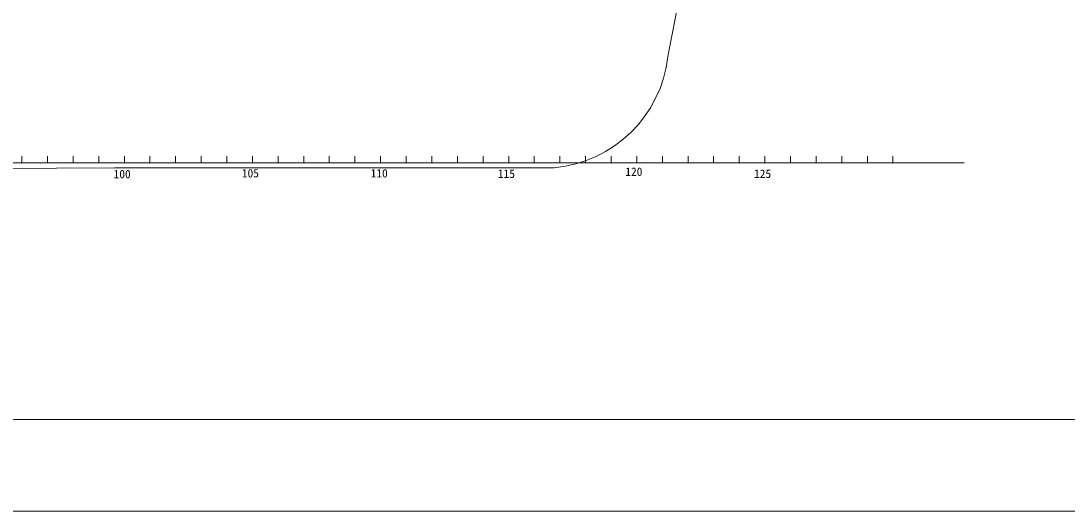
# Model space of a CAD drawing. Units: millimetres, scale not verified. Extents: x -51052 to 51048, y -29700 to 29700.
# Drawn here: x 14303 to 37169, y -29700 to -18998 of the extents above; entities that cross this region are included whole.
import ezdxf
from ezdxf.enums import TextEntityAlignment as Align

# ---------------------------------------------------------------- set-up
doc = ezdxf.new("R2010")
doc.units = ezdxf.units.MM
doc.header["$LTSCALE"] = 100
for name, color, linetype, lineweight in [('0-2_sunpou', 7, 'Continuous', 18), ('0-3_keijou', 7, 'Continuous', 18), ('0-4_frame', 7, 'Continuous', 18)]:
    doc.layers.add(name, color=color, linetype=linetype, lineweight=lineweight)
doc.styles.add('ＭＳ ゴシック', font='')
doc.styles.get('ＭＳ ゴシック').set_extended_font_data('MS Gothic')

msp = doc.modelspace()

# ---------------------------------------------------------------- linework, layer by layer
at = {"layer": '0-2_sunpou'}
for p, q in [((14323.6, -21947.6), (14323.6, -22092.6)), ((14883.6, -21947.6), (14883.6, -22092.6)), ((15443.6, -21947.6), (15443.6, -22092.6)), ((16003.6, -21947.6), (16003.6, -22092.6)), ((16563.6, -21947.6), (16563.6, -22092.6)), ((17123.6, -21947.6), (17123.6, -22092.6)), ((17683.6, -21947.6), (17683.6, -22092.6)), ((18243.6, -21947.6), (18243.6, -22092.6)), ((18803.6, -21947.6), (18803.6, -22092.6)), ((19363.6, -21947.6), (19363.6, -22092.6)), ((19923.6, -21947.6), (19923.6, -22092.6)), ((20483.6, -21947.6), (20483.6, -22092.6)), ((21043.6, -21947.6), (21043.6, -22092.6)), ((21603.6, -21947.6), (21603.6, -22092.6)), ((22163.6, -21947.6), (22163.6, -22092.6)), ((22723.6, -21947.6), (22723.6, -22092.6)), ((23283.6, -21947.6), (23283.6, -22092.6)), ((23843.6, -21947.6), (23843.6, -22092.6)), ((24403.6, -21947.6), (24403.6, -22092.6)), ((24963.6, -21947.6), (24963.6, -22092.6)), ((25523.6, -21947.6), (25523.6, -22092.6)), ((26083.6, -21947.6), (26083.6, -22092.6)), ((26643.6, -21947.6), (26643.6, -22092.6)), ((27203.6, -21947.6), (27203.6, -22092.6)), ((27763.6, -21947.6), (27763.6, -22092.6)), ((28323.6, -21947.6), (28323.6, -22092.6)), ((28883.6, -21947.6), (28883.6, -22092.6)), ((29443.6, -21947.6), (29443.6, -22092.6)), ((30003.6, -21947.6), (30003.6, -22092.6)), ((30563.6, -21947.6), (30563.6, -22092.6)), ((31123.6, -21947.6), (31123.6, -22092.6)), ((31683.6, -21947.6), (31683.6, -22092.6)), ((32243.6, -21947.6), (32243.6, -22092.6)), ((32803.6, -21947.6), (32803.6, -22092.6)), ((33363.6, -21947.6), (33363.6, -22092.6)), ((-43085.1, -22092.6), (34919.7, -22092.6))]:
    msp.add_line(p, q, dxfattribs=at)
at = {"layer": '0-3_keijou'}
for p, q in [((28444.1, -19777), (28781.8, -18039.2)), ((-14160.2, -22409), (16354.3, -22204.2)), ((16354.3, -22204.2), (25956, -22204.2))]:
    msp.add_line(p, q, dxfattribs=at)
msp.add_arc((25715.3, -19468.6), 2746.1, 275.02692, 353.55308, dxfattribs=at)
at = {"layer": '0-4_frame'}
for points in [[(-51051.5, -29700.1), (51048.5, -29700.1), (51048.5, 29699.9), (-51051.5, 29699.9)], [(-49051.5, -27700.1), (49048.5, -27700.1), (49048.5, 27699.9), (-49051.5, 27699.9)]]:
    msp.add_lwpolyline(points, close=True, dxfattribs=at)

# ---------------------------------------------------------------- texts
at = {"layer": '0-2_sunpou', "style": 'ＭＳ ゴシック'}
for s, p in [('100', (16328.3, -22487.7)), ('105', (19131.1, -22469.3)), ('110', (21946.8, -22470.9)), ('115', (24726.9, -22480.7)), ('120', (27513, -22436.5)), ('125', (30326.9, -22480.7))]:
    msp.add_text(s, height=183.3, dxfattribs=at).set_placement(p, align=Align.BOTTOM_LEFT)

doc.saveas('drawing.dxf')
